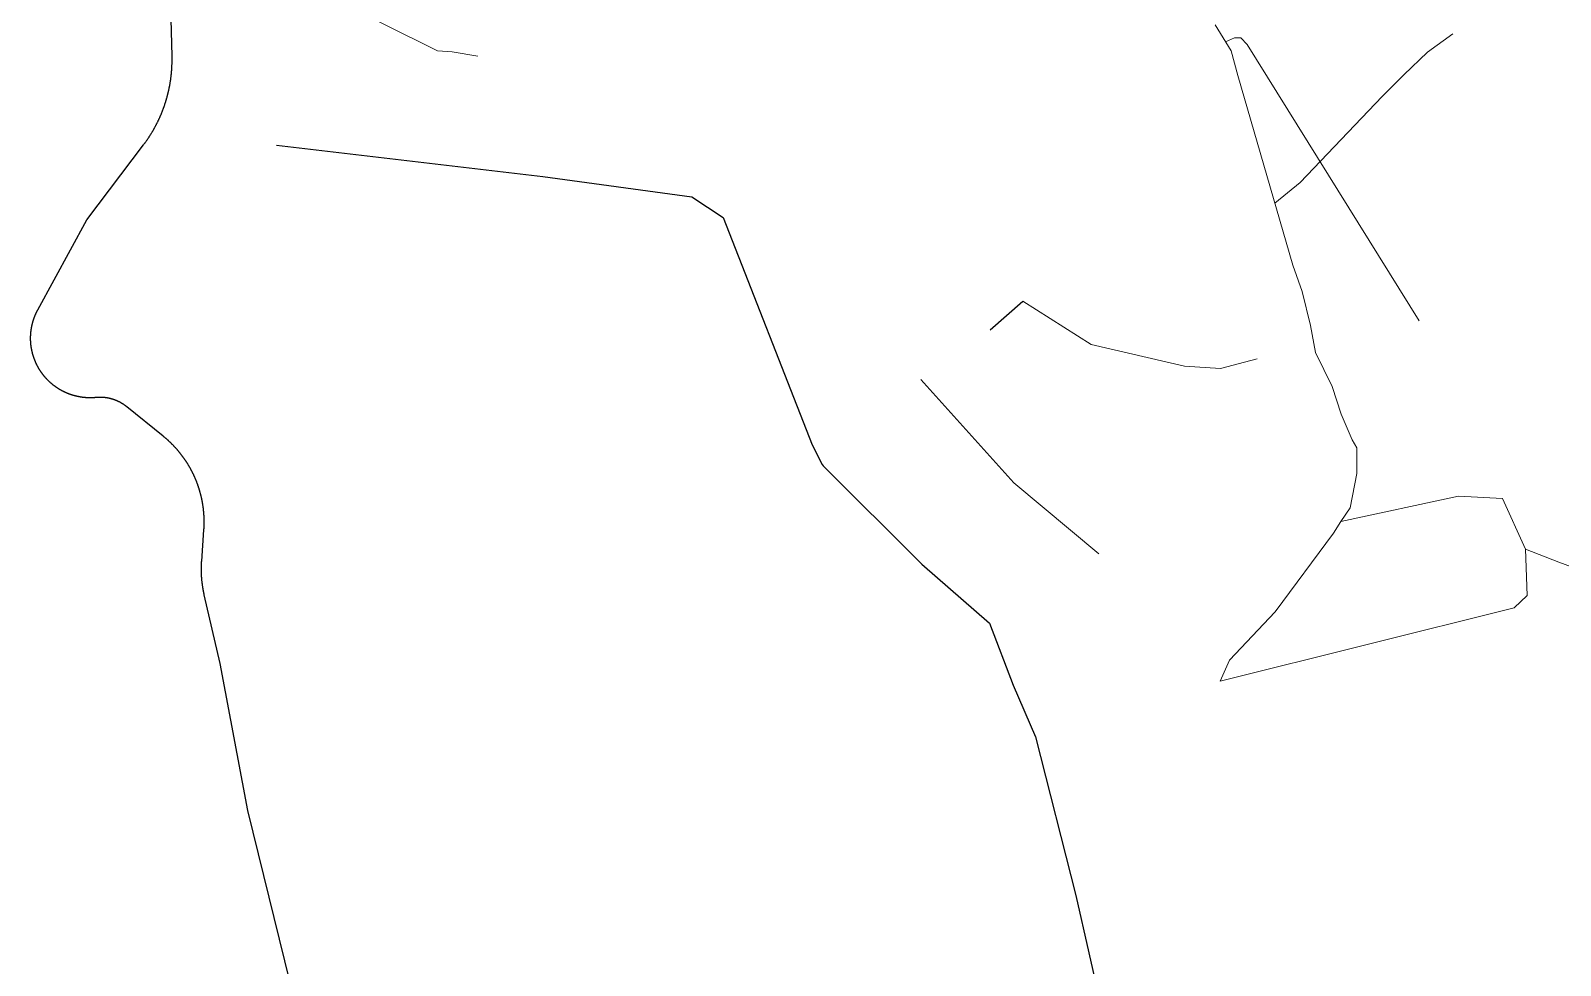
# Model space of a CAD drawing. Header units: millimetres. Extents: x 341818 to 347703, y 7370458 to 7377443.
# Drawn here: x 343905 to 344639, y 7376418 to 7376866 of the extents above; entities that cross this region are included whole.
import ezdxf

# ---------------------------------------------------------------- set-up
doc = ezdxf.new("R2010")
doc.units = ezdxf.units.MM
for name, color, linetype, lineweight in [('MCT - RUA BÉLEM', 7, 'Continuous', 18), ('MCT - RUA FELICINA', 7, 'Continuous', 18), ('MCT - RUA HIDORO CUSTODIO', 7, 'Continuous', 18), ('MCT - RUA NOVO HORIZONTE', 7, 'Continuous', 18), ('MCT - RUA QUINZE DE NOVEMBRO', 7, 'Continuous', 18), ('PASSAGEM LUIZ GONZAGA - 07_01_2021 - FERMOM_88', 7, 'Continuous', 18), ('RUA ALTO DA BELA VISTA - 21_01_2021 - MON09', 7, 'Continuous', 18), ('RUA NOGUEIRA - 21_01_2021 - MON05', 7, 'Continuous', 18), ('RUA PASTOR JOSÉ FERREIRA DE SOUZA - 08_01_2021 - FERMOM_194', 7, 'Continuous', 18), ('RUA SETE DE SETEMBRO - 08_01_2021 - FERMOM_192', 7, 'Continuous', 18)]:
    doc.layers.add(name, color=color, linetype=linetype, lineweight=lineweight)
for name, color, linetype in [('MONTANHÃO', 220, 'Continuous'), ('RUA 27 DE AGOSTO - 08_01_2021 - FERMOM_167', 7, 'Continuous'), ('RUA ANA MARIA - 08_01_2021 - FERMOM_168', 7, 'Continuous'), ('RUA DO OLEODUTO - 08_01_2021 - FERMOM_166', 7, 'Continuous'), ('SINALIZAÇÃO VERTICAL COL', 7, 'Continuous')]:
    doc.layers.add(name, color=color, linetype=linetype)

msp = doc.modelspace()

# ---------------------------------------------------------------- linework, layer by layer
at = {"layer": 'MCT - RUA BÉLEM', "linetype": 'ByBlock'}
msp.add_lwpolyline([(344380.76, 7376736.2), (344413.55, 7376715.35), (344458.23, 7376705.02), (344475.6, 7376703.85), (344493.16, 7376708.53)], dxfattribs=at)
at = {"layer": 'MCT - RUA FELICINA', "linetype": 'ByBlock'}
msp.add_lwpolyline([(344478, 7376860.64), (344482.34, 7376862.53), (344485.38, 7376862.53), (344488.42, 7376859.38), (344570.83, 7376726.76)], dxfattribs=at)
at = {"layer": 'MCT - RUA HIDORO CUSTODIO', "linetype": 'ByBlock'}
msp.add_lwpolyline([(344587.08, 7376864.34), (344574.91, 7376855.66), (344563.5, 7376844.75), (344553.07, 7376834.33), (344513.85, 7376793.17), (344501.62, 7376783.21)], dxfattribs=at)
at = {"layer": 'MCT - RUA NOVO HORIZONTE', "linetype": 'ByBlock'}
msp.add_lwpolyline([(344473.08, 7376868.79), (344480.64, 7376856.28), (344483.88, 7376844.41), (344510.26, 7376753.43), (344514.8, 7376740.82), (344518.69, 7376724.42), (344521.07, 7376711.47), (344529.08, 7376695.2), (344533.4, 7376682.04), (344538.81, 7376669.73), (344540.97, 7376665.85), (344540.96, 7376653.46), (344537.72, 7376637.06), (344533.38, 7376630.45)], dxfattribs=at)
at = {"layer": 'MCT - RUA QUINZE DE NOVEMBRO', "linetype": 'ByBlock'}
msp.add_lwpolyline([(344475.4, 7376553.8), (344616.49, 7376589), (344622.67, 7376594.99), (344621.95, 7376617.17)], dxfattribs=at)
at = {"layer": 'MONTANHÃO'}
msp.add_lwpolyline([(344031.82, 7376398.96), (344008.98, 7376491.83), (343995.61, 7376562.28), (343988.01, 7376595.37), (343987.96, 7376595.56), (343987.92, 7376595.76), (343987.87, 7376595.96), (343987.83, 7376596.16), (343987.79, 7376596.36), (343987.75, 7376596.55), (343987.71, 7376596.75), (343987.67, 7376596.95), (343987.63, 7376597.15), (343987.59, 7376597.35), (343987.55, 7376597.55), (343987.51, 7376597.75), (343987.48, 7376597.95), (343987.44, 7376598.15), (343987.41, 7376598.35), (343987.37, 7376598.55), (343987.34, 7376598.75), (343987.31, 7376598.95), (343987.28, 7376599.15), (343987.25, 7376599.35), (343987.22, 7376599.55), (343987.19, 7376599.75), (343987.16, 7376599.95), (343987.13, 7376600.15), (343987.1, 7376600.35), (343987.08, 7376600.55), (343987.05, 7376600.75), (343987.02, 7376600.95), (343987, 7376601.16), (343986.98, 7376601.36), (343986.95, 7376601.56), (343986.93, 7376601.76), (343986.91, 7376601.96), (343986.89, 7376602.16), (343986.87, 7376602.37), (343986.85, 7376602.57), (343986.83, 7376602.77), (343986.82, 7376602.97), (343986.8, 7376603.17), (343986.78, 7376603.38), (343986.77, 7376603.58), (343986.75, 7376603.78), (343986.74, 7376603.98), (343986.73, 7376604.18), (343986.71, 7376604.39), (343986.7, 7376604.59), (343986.69, 7376604.79), (343986.68, 7376604.99), (343986.67, 7376605.2), (343986.66, 7376605.4), (343986.66, 7376605.6), (343986.65, 7376605.8), (343986.64, 7376606.01), (343986.64, 7376606.21), (343986.63, 7376606.41), (343986.63, 7376606.62), (343986.63, 7376606.82), (343986.62, 7376607.02), (343986.62, 7376607.22), (343986.62, 7376607.43), (343986.62, 7376607.63), (343986.62, 7376607.83), (343986.62, 7376608.03), (343986.62, 7376608.24), (343986.63, 7376608.44), (343986.63, 7376608.64), (343986.64, 7376608.85), (343986.64, 7376609.05), (343986.65, 7376609.25), (343986.65, 7376609.45), (343986.66, 7376609.66), (343986.67, 7376609.86), (343986.68, 7376610.06), (343986.69, 7376610.26), (343986.7, 7376610.47), (343986.71, 7376610.67), (343986.72, 7376610.87), (343986.73, 7376611.07), (343986.75, 7376611.28), (343986.76, 7376611.48), (343987.84, 7376626.49), (343987.85, 7376626.69), (343987.86, 7376626.89), (343987.88, 7376627.09), (343987.89, 7376627.29), (343987.9, 7376627.49), (343987.91, 7376627.69), (343987.92, 7376627.89), (343987.93, 7376628.09), (343987.93, 7376628.29), (343987.94, 7376628.49), (343987.95, 7376628.69), (343987.95, 7376628.89), (343987.96, 7376629.09), (343987.96, 7376629.29), (343987.97, 7376629.49), (343987.97, 7376629.69), (343987.97, 7376629.9), (343987.97, 7376630.1), (343987.97, 7376630.3), (343987.97, 7376630.5), (343987.97, 7376630.7), (343987.97, 7376630.9), (343987.97, 7376631.1), (343987.96, 7376631.3), (343987.96, 7376631.5), (343987.95, 7376631.7), (343987.95, 7376631.9), (343987.94, 7376632.1), (343987.93, 7376632.3), (343987.92, 7376632.5), (343987.92, 7376632.7), (343987.91, 7376632.9), (343987.9, 7376633.1), (343987.88, 7376633.3), (343987.87, 7376633.5), (343987.86, 7376633.7), (343987.85, 7376633.9), (343987.83, 7376634.1), (343987.82, 7376634.3), (343987.8, 7376634.5), (343987.79, 7376634.7), (343987.77, 7376634.9), (343987.75, 7376635.1), (343987.73, 7376635.3), (343987.71, 7376635.5), (343987.69, 7376635.7), (343987.67, 7376635.89), (343987.65, 7376636.09), (343987.63, 7376636.29), (343987.6, 7376636.49), (343987.58, 7376636.69), (343987.56, 7376636.89), (343987.53, 7376637.09), (343987.5, 7376637.29), (343987.48, 7376637.49), (343987.45, 7376637.68), (343987.42, 7376637.88), (343987.39, 7376638.08), (343987.36, 7376638.28), (343987.33, 7376638.48), (343987.3, 7376638.67), (343987.27, 7376638.87), (343987.23, 7376639.07), (343987.2, 7376639.27), (343987.17, 7376639.46), (343987.13, 7376639.66), (343987.09, 7376639.86), (343987.06, 7376640.06), (343987.02, 7376640.25), (343986.98, 7376640.45), (343986.94, 7376640.65), (343986.9, 7376640.84), (343986.86, 7376641.04), (343986.82, 7376641.23), (343986.78, 7376641.43), (343986.74, 7376641.63), (343986.69, 7376641.82), (343986.65, 7376642.02), (343986.6, 7376642.21), (343986.56, 7376642.41), (343986.51, 7376642.6), (343986.46, 7376642.8), (343986.42, 7376642.99), (343986.37, 7376643.19), (343986.32, 7376643.38), (343986.27, 7376643.57), (343986.22, 7376643.77), (343986.17, 7376643.96), (343986.11, 7376644.16), (343986.06, 7376644.35), (343986.01, 7376644.54), (343985.95, 7376644.73), (343985.9, 7376644.93), (343985.84, 7376645.12), (343985.79, 7376645.31), (343985.73, 7376645.5), (343985.67, 7376645.69), (343985.61, 7376645.89), (343985.55, 7376646.08), (343985.49, 7376646.27), (343985.43, 7376646.46), (343985.37, 7376646.65), (343985.31, 7376646.84), (343985.24, 7376647.03), (343985.18, 7376647.22), (343985.11, 7376647.41), (343985.05, 7376647.6), (343984.98, 7376647.79), (343984.92, 7376647.98), (343984.85, 7376648.17), (343984.78, 7376648.35), (343984.71, 7376648.54), (343984.64, 7376648.73), (343984.57, 7376648.92), (343984.5, 7376649.11), (343984.43, 7376649.29), (343984.36, 7376649.48), (343984.28, 7376649.67), (343984.21, 7376649.85), (343984.13, 7376650.04), (343984.06, 7376650.22), (343983.98, 7376650.41), (343983.91, 7376650.59), (343983.83, 7376650.78), (343983.75, 7376650.96), (343983.67, 7376651.15), (343983.59, 7376651.33), (343983.51, 7376651.51), (343983.43, 7376651.7), (343983.35, 7376651.88), (343983.27, 7376652.06), (343983.18, 7376652.25), (343983.1, 7376652.43), (343983.02, 7376652.61), (343982.93, 7376652.79), (343982.84, 7376652.97), (343982.76, 7376653.15), (343982.67, 7376653.33), (343982.58, 7376653.51), (343982.49, 7376653.69), (343982.41, 7376653.87), (343982.32, 7376654.05), (343982.23, 7376654.23), (343982.13, 7376654.41), (343982.04, 7376654.59), (343981.95, 7376654.76), (343981.86, 7376654.94), (343981.76, 7376655.12), (343981.67, 7376655.3), (343981.57, 7376655.47), (343981.48, 7376655.65), (343981.38, 7376655.82), (343981.28, 7376656), (343981.19, 7376656.17), (343981.09, 7376656.35), (343980.99, 7376656.52), (343980.89, 7376656.7), (343980.79, 7376656.87), (343980.69, 7376657.04), (343980.58, 7376657.21), (343980.48, 7376657.39), (343980.38, 7376657.56), (343980.27, 7376657.73), (343980.17, 7376657.9), (343980.06, 7376658.07), (343979.96, 7376658.24), (343979.85, 7376658.41), (343979.75, 7376658.58), (343979.64, 7376658.75), (343979.53, 7376658.92), (343979.42, 7376659.09), (343979.31, 7376659.25), (343979.2, 7376659.42), (343979.09, 7376659.59), (343978.98, 7376659.75), (343978.87, 7376659.92), (343978.75, 7376660.09), (343978.64, 7376660.25), (343978.53, 7376660.42), (343978.41, 7376660.58), (343978.3, 7376660.74), (343978.18, 7376660.91), (343978.06, 7376661.07), (343977.95, 7376661.23), (343977.83, 7376661.39), (343977.71, 7376661.56), (343977.59, 7376661.72), (343977.47, 7376661.88), (343977.35, 7376662.04), (343977.23, 7376662.2), (343977.11, 7376662.36), (343976.99, 7376662.52), (343976.87, 7376662.68), (343976.74, 7376662.83), (343976.62, 7376662.99), (343976.49, 7376663.15), (343976.37, 7376663.3), (343976.24, 7376663.46), (343976.12, 7376663.62), (343975.99, 7376663.77), (343975.86, 7376663.93), (343975.74, 7376664.08), (343975.61, 7376664.23), (343975.48, 7376664.39), (343975.35, 7376664.54), (343975.22, 7376664.69), (343975.09, 7376664.84), (343974.96, 7376664.99), (343974.82, 7376665.15), (343974.69, 7376665.3), (343974.56, 7376665.45), (343974.42, 7376665.59), (343974.29, 7376665.74), (343974.16, 7376665.89), (343974.02, 7376666.04), (343973.88, 7376666.19), (343973.75, 7376666.33), (343973.61, 7376666.48), (343973.47, 7376666.63), (343973.33, 7376666.77), (343973.2, 7376666.91), (343973.06, 7376667.06), (343972.92, 7376667.2), (343972.78, 7376667.35), (343972.64, 7376667.49), (343972.49, 7376667.63), (343972.35, 7376667.77), (343972.21, 7376667.91), (343972.07, 7376668.05), (343971.92, 7376668.19), (343971.78, 7376668.33), (343971.63, 7376668.47), (343971.49, 7376668.61), (343971.34, 7376668.75), (343971.2, 7376668.88), (343971.05, 7376669.02), (343970.9, 7376669.15), (343970.76, 7376669.29), (343970.61, 7376669.43), (343970.46, 7376669.56), (343970.31, 7376669.69), (343970.16, 7376669.83), (343970.01, 7376669.96), (343969.86, 7376670.09), (343969.71, 7376670.22), (343969.56, 7376670.35), (343969.4, 7376670.48), (343969.25, 7376670.61), (343969.1, 7376670.74), (343968.94, 7376670.87), (343968.79, 7376671), (343968.64, 7376671.13), (343968.48, 7376671.25), (343968.32, 7376671.38), (343950.79, 7376685.53), (343950.69, 7376685.61), (343950.59, 7376685.69), (343950.5, 7376685.76), (343950.4, 7376685.84), (343950.3, 7376685.92), (343950.2, 7376685.99), (343950.1, 7376686.06), (343950, 7376686.14), (343949.9, 7376686.21), (343949.8, 7376686.28), (343949.7, 7376686.35), (343949.6, 7376686.42), (343949.49, 7376686.5), (343949.39, 7376686.56), (343949.29, 7376686.63), (343949.19, 7376686.7), (343949.08, 7376686.77), (343948.98, 7376686.84), (343948.87, 7376686.9), (343948.77, 7376686.97), (343948.66, 7376687.03), (343948.56, 7376687.1), (343948.45, 7376687.16), (343948.34, 7376687.23), (343948.24, 7376687.29), (343948.13, 7376687.35), (343948.02, 7376687.41), (343947.91, 7376687.47), (343947.8, 7376687.53), (343947.69, 7376687.59), (343947.59, 7376687.65), (343947.48, 7376687.71), (343947.37, 7376687.77), (343947.26, 7376687.82), (343947.14, 7376687.88), (343947.03, 7376687.93), (343946.92, 7376687.99), (343946.81, 7376688.04), (343946.7, 7376688.1), (343946.59, 7376688.15), (343946.47, 7376688.2), (343946.36, 7376688.25), (343946.25, 7376688.3), (343946.13, 7376688.35), (343946.02, 7376688.4), (343945.9, 7376688.45), (343945.79, 7376688.5), (343945.68, 7376688.54), (343945.56, 7376688.59), (343945.45, 7376688.64), (343945.33, 7376688.68), (343945.21, 7376688.72), (343945.1, 7376688.77), (343944.98, 7376688.81), (343944.86, 7376688.85), (343944.75, 7376688.89), (343944.63, 7376688.93), (343944.51, 7376688.97), (343944.39, 7376689.01), (343944.28, 7376689.05), (343944.16, 7376689.09), (343944.04, 7376689.13), (343943.92, 7376689.16), (343943.8, 7376689.2), (343943.68, 7376689.23), (343943.56, 7376689.27), (343943.44, 7376689.3), (343943.33, 7376689.33), (343943.21, 7376689.37), (343943.09, 7376689.4), (343942.96, 7376689.43), (343942.84, 7376689.46), (343942.72, 7376689.49), (343942.6, 7376689.51), (343942.48, 7376689.54), (343942.36, 7376689.57), (343942.24, 7376689.59), (343942.12, 7376689.62), (343942, 7376689.64), (343941.87, 7376689.67), (343941.75, 7376689.69), (343941.63, 7376689.71), (343941.51, 7376689.73), (343941.39, 7376689.75), (343941.26, 7376689.77), (343941.14, 7376689.79), (343941.02, 7376689.81), (343940.9, 7376689.83), (343940.77, 7376689.85), (343940.65, 7376689.86), (343940.53, 7376689.88), (343940.4, 7376689.89), (343940.28, 7376689.91), (343940.16, 7376689.92), (343940.03, 7376689.93), (343939.91, 7376689.94), (343939.79, 7376689.96), (343939.66, 7376689.97), (343939.54, 7376689.98), (343939.42, 7376689.98), (343939.29, 7376689.99), (343939.17, 7376690), (343939.04, 7376690.01), (343938.92, 7376690.01), (343938.8, 7376690.02), (343938.67, 7376690.02), (343938.55, 7376690.02), (343938.42, 7376690.03), (343938.3, 7376690.03), (343938.18, 7376690.03), (343938.05, 7376690.03), (343937.93, 7376690.03), (343937.8, 7376690.03), (343937.68, 7376690.03), (343937.56, 7376690.02), (343937.43, 7376690.02), (343937.31, 7376690.02), (343937.18, 7376690.01), (343937.06, 7376690), (343936.94, 7376690), (343936.81, 7376689.99), (343936.69, 7376689.98), (343936.56, 7376689.97), (343936.44, 7376689.96), (343936.32, 7376689.95), (343936.19, 7376689.94), (343936.07, 7376689.93), (343935.92, 7376689.92), (343935.78, 7376689.9), (343935.63, 7376689.89), (343935.48, 7376689.88), (343935.34, 7376689.87), (343935.19, 7376689.86), (343935.04, 7376689.85), (343934.9, 7376689.84), (343934.75, 7376689.83), (343934.6, 7376689.82), (343934.46, 7376689.82), (343934.31, 7376689.81), (343934.16, 7376689.81), (343934.01, 7376689.8), (343933.87, 7376689.8), (343933.72, 7376689.8), (343933.57, 7376689.8), (343933.43, 7376689.79), (343933.28, 7376689.79), (343933.13, 7376689.79), (343932.98, 7376689.79), (343932.84, 7376689.8), (343932.69, 7376689.8), (343932.54, 7376689.8), (343932.39, 7376689.81), (343932.25, 7376689.81), (343932.1, 7376689.82), (343931.95, 7376689.82), (343931.81, 7376689.83), (343931.66, 7376689.84), (343931.51, 7376689.85), (343931.37, 7376689.86), (343931.22, 7376689.87), (343931.07, 7376689.88), (343930.93, 7376689.89), (343930.78, 7376689.9), (343930.63, 7376689.92), (343930.49, 7376689.93), (343930.34, 7376689.94), (343930.19, 7376689.96), (343930.05, 7376689.98), (343929.9, 7376689.99), (343929.75, 7376690.01), (343929.61, 7376690.03), (343929.46, 7376690.05), (343929.32, 7376690.07), (343929.17, 7376690.09), (343929.02, 7376690.11), (343928.88, 7376690.13), (343928.73, 7376690.15), (343928.59, 7376690.18), (343928.44, 7376690.2), (343928.3, 7376690.23), (343928.15, 7376690.25), (343928.01, 7376690.28), (343927.86, 7376690.31), (343927.72, 7376690.34), (343927.58, 7376690.37), (343927.43, 7376690.4), (343927.29, 7376690.43), (343927.14, 7376690.46), (343927, 7376690.49), (343926.86, 7376690.52), (343926.71, 7376690.55), (343926.57, 7376690.59), (343926.43, 7376690.62), (343926.28, 7376690.66), (343926.14, 7376690.7), (343926, 7376690.73), (343925.86, 7376690.77), (343925.71, 7376690.81), (343925.57, 7376690.85), (343925.43, 7376690.89), (343925.29, 7376690.93), (343925.15, 7376690.97), (343925.01, 7376691.01), (343924.87, 7376691.06), (343924.73, 7376691.1), (343924.58, 7376691.14), (343924.44, 7376691.19), (343924.3, 7376691.23), (343924.16, 7376691.28), (343924.03, 7376691.33), (343923.89, 7376691.38), (343923.75, 7376691.42), (343923.61, 7376691.47), (343923.47, 7376691.52), (343923.33, 7376691.57), (343923.19, 7376691.63), (343923.06, 7376691.68), (343922.92, 7376691.73), (343922.78, 7376691.78), (343922.65, 7376691.84), (343922.51, 7376691.89), (343922.37, 7376691.95), (343922.24, 7376692.01), (343922.1, 7376692.06), (343921.97, 7376692.12), (343921.83, 7376692.18), (343921.7, 7376692.24), (343921.56, 7376692.3), (343921.43, 7376692.36), (343921.29, 7376692.42), (343921.16, 7376692.48), (343921.03, 7376692.55), (343920.89, 7376692.61), (343920.76, 7376692.67), (343920.63, 7376692.74), (343920.5, 7376692.8), (343920.37, 7376692.87), (343920.23, 7376692.94), (343920.1, 7376693), (343919.97, 7376693.07), (343919.84, 7376693.14), (343919.71, 7376693.21), (343919.58, 7376693.28), (343919.45, 7376693.35), (343919.33, 7376693.42), (343919.2, 7376693.49), (343919.07, 7376693.57), (343918.94, 7376693.64), (343918.81, 7376693.71), (343918.69, 7376693.79), (343918.56, 7376693.86), (343918.44, 7376693.94), (343918.31, 7376694.02), (343918.18, 7376694.09), (343918.06, 7376694.17), (343917.94, 7376694.25), (343917.81, 7376694.33), (343917.69, 7376694.41), (343917.56, 7376694.49), (343917.44, 7376694.57), (343917.32, 7376694.65), (343917.2, 7376694.74), (343917.08, 7376694.82), (343916.95, 7376694.9), (343916.83, 7376694.99), (343916.71, 7376695.07), (343916.59, 7376695.16), (343916.47, 7376695.24), (343916.36, 7376695.33), (343916.24, 7376695.42), (343916.12, 7376695.51), (343916, 7376695.59), (343915.88, 7376695.68), (343915.77, 7376695.77), (343915.65, 7376695.86), (343915.54, 7376695.95), (343915.42, 7376696.05), (343915.31, 7376696.14), (343915.19, 7376696.23), (343915.08, 7376696.32), (343914.96, 7376696.42), (343914.85, 7376696.51), (343914.74, 7376696.61), (343914.63, 7376696.7), (343914.52, 7376696.8), (343914.4, 7376696.9), (343914.29, 7376696.99), (343914.18, 7376697.09), (343914.08, 7376697.19), (343913.97, 7376697.29), (343913.86, 7376697.39), (343913.75, 7376697.49), (343913.64, 7376697.59), (343913.54, 7376697.69), (343913.43, 7376697.79), (343913.32, 7376697.9), (343913.22, 7376698), (343913.11, 7376698.1), (343913.01, 7376698.21), (343912.91, 7376698.31), (343912.8, 7376698.42), (343912.7, 7376698.52), (343912.6, 7376698.63), (343912.5, 7376698.73), (343912.4, 7376698.84), (343912.3, 7376698.95), (343912.2, 7376699.06), (343912.1, 7376699.17), (343912, 7376699.28), (343911.9, 7376699.39), (343911.8, 7376699.5), (343911.71, 7376699.61), (343911.61, 7376699.72), (343911.51, 7376699.83), (343911.42, 7376699.94), (343911.32, 7376700.05), (343911.23, 7376700.17), (343911.14, 7376700.28), (343911.04, 7376700.4), (343910.95, 7376700.51), (343910.86, 7376700.63), (343910.77, 7376700.74), (343910.68, 7376700.86), (343910.59, 7376700.97), (343910.5, 7376701.09), (343910.41, 7376701.21), (343910.32, 7376701.33), (343910.23, 7376701.44), (343910.15, 7376701.56), (343910.06, 7376701.68), (343909.97, 7376701.8), (343909.89, 7376701.92), (343909.81, 7376702.04), (343909.72, 7376702.16), (343909.64, 7376702.28), (343909.56, 7376702.41), (343909.47, 7376702.53), (343909.39, 7376702.65), (343909.31, 7376702.77), (343909.23, 7376702.9), (343909.15, 7376703.02), (343909.07, 7376703.15), (343909, 7376703.27), (343908.92, 7376703.4), (343908.84, 7376703.52), (343908.76, 7376703.65), (343908.69, 7376703.77), (343908.61, 7376703.9), (343908.54, 7376704.03), (343908.47, 7376704.16), (343908.39, 7376704.28), (343908.32, 7376704.41), (343908.25, 7376704.54), (343908.18, 7376704.67), (343908.11, 7376704.8), (343908.04, 7376704.93), (343907.97, 7376705.06), (343907.9, 7376705.19), (343907.83, 7376705.32), (343907.77, 7376705.45), (343907.7, 7376705.58), (343907.64, 7376705.71), (343907.57, 7376705.85), (343907.51, 7376705.98), (343907.44, 7376706.11), (343907.38, 7376706.24), (343907.32, 7376706.38), (343907.26, 7376706.51), (343907.2, 7376706.65), (343907.14, 7376706.78), (343907.08, 7376706.92), (343907.02, 7376707.05), (343906.96, 7376707.19), (343906.9, 7376707.32), (343906.85, 7376707.46), (343906.79, 7376707.59), (343906.73, 7376707.73), (343906.68, 7376707.87), (343906.63, 7376708), (343906.57, 7376708.14), (343906.52, 7376708.28), (343906.47, 7376708.42), (343906.42, 7376708.55), (343906.37, 7376708.69), (343906.32, 7376708.83), (343906.27, 7376708.97), (343906.22, 7376709.11), (343906.17, 7376709.25), (343906.13, 7376709.39), (343906.08, 7376709.53), (343906.04, 7376709.67), (343905.99, 7376709.81), (343905.95, 7376709.95), (343905.9, 7376710.09), (343905.86, 7376710.23), (343905.82, 7376710.37), (343905.78, 7376710.51), (343905.74, 7376710.66), (343905.7, 7376710.8), (343905.66, 7376710.94), (343905.62, 7376711.08), (343905.59, 7376711.22), (343905.55, 7376711.37), (343905.51, 7376711.51), (343905.48, 7376711.65), (343905.44, 7376711.8), (343905.41, 7376711.94), (343905.38, 7376712.08), (343905.35, 7376712.23), (343905.32, 7376712.37), (343905.28, 7376712.51), (343905.25, 7376712.66), (343905.23, 7376712.8), (343905.2, 7376712.95), (343905.17, 7376713.09), (343905.14, 7376713.24), (343905.12, 7376713.38), (343905.09, 7376713.53), (343905.07, 7376713.67), (343905.04, 7376713.82), (343905.02, 7376713.96), (343905, 7376714.11), (343904.98, 7376714.25), (343904.95, 7376714.4), (343904.93, 7376714.54), (343904.92, 7376714.69), (343904.9, 7376714.84), (343904.88, 7376714.98), (343904.86, 7376715.13), (343904.84, 7376715.27), (343904.83, 7376715.42), (343904.81, 7376715.57), (343904.8, 7376715.71), (343904.79, 7376715.86), (343904.77, 7376716.01), (343904.76, 7376716.15), (343904.75, 7376716.3), (343904.74, 7376716.45), (343904.73, 7376716.59), (343904.72, 7376716.74), (343904.71, 7376716.89), (343904.71, 7376717.04), (343904.7, 7376717.18), (343904.69, 7376717.33), (343904.69, 7376717.48), (343904.69, 7376717.62), (343904.68, 7376717.77), (343904.68, 7376717.92), (343904.68, 7376718.07), (343904.68, 7376718.21), (343904.68, 7376718.36), (343904.68, 7376718.51), (343904.68, 7376718.65), (343904.68, 7376718.8), (343904.68, 7376718.95), (343904.68, 7376719.1), (343904.69, 7376719.24), (343904.69, 7376719.39), (343904.7, 7376719.54), (343904.71, 7376719.68), (343904.71, 7376719.83), (343904.72, 7376719.98), (343904.73, 7376720.13), (343904.74, 7376720.27), (343904.75, 7376720.42), (343904.76, 7376720.57), (343904.77, 7376720.71), (343904.78, 7376720.86), (343904.8, 7376721.01), (343904.81, 7376721.15), (343904.82, 7376721.3), (343904.84, 7376721.45), (343904.86, 7376721.59), (343904.87, 7376721.74), (343904.89, 7376721.88), (343904.91, 7376722.03), (343904.93, 7376722.18), (343904.95, 7376722.32), (343904.97, 7376722.47), (343904.99, 7376722.61), (343905.01, 7376722.76), (343905.04, 7376722.9), (343905.06, 7376723.05), (343905.08, 7376723.19), (343905.11, 7376723.34), (343905.13, 7376723.48), (343905.16, 7376723.63), (343905.19, 7376723.77), (343905.22, 7376723.92), (343905.25, 7376724.06), (343905.28, 7376724.21), (343905.31, 7376724.35), (343905.34, 7376724.49), (343905.37, 7376724.64), (343905.4, 7376724.78), (343905.43, 7376724.93), (343905.47, 7376725.07), (343905.5, 7376725.21), (343905.54, 7376725.35), (343905.58, 7376725.5), (343905.61, 7376725.64), (343905.65, 7376725.78), (343905.69, 7376725.92), (343905.73, 7376726.07), (343905.77, 7376726.21), (343905.81, 7376726.35), (343905.85, 7376726.49), (343905.89, 7376726.63), (343905.93, 7376726.77), (343905.98, 7376726.91), (343906.02, 7376727.05), (343906.07, 7376727.19), (343906.11, 7376727.33), (343906.16, 7376727.47), (343906.21, 7376727.61), (343906.25, 7376727.75), (343906.3, 7376727.89), (343906.35, 7376728.03), (343906.4, 7376728.17), (343906.45, 7376728.31), (343906.5, 7376728.44), (343906.56, 7376728.58), (343906.61, 7376728.72), (343906.66, 7376728.86), (343906.72, 7376728.99), (343906.77, 7376729.13), (343906.83, 7376729.27), (343906.88, 7376729.4), (343906.94, 7376729.54), (343907, 7376729.67), (343907.06, 7376729.81), (343907.12, 7376729.94), (343907.18, 7376730.08), (343907.24, 7376730.21), (343907.3, 7376730.35), (343907.36, 7376730.48), (343907.42, 7376730.61), (343907.49, 7376730.74), (343907.55, 7376730.88), (343907.62, 7376731.01), (343907.68, 7376731.14), (343907.75, 7376731.27), (343907.81, 7376731.4), (343907.88, 7376731.54), (343907.95, 7376731.67), (343908.02, 7376731.8), (343908.09, 7376731.93), (343908.16, 7376732.06), (343931.63, 7376775.15), (343958.91, 7376811.23), (343959.04, 7376811.41), (343959.18, 7376811.59), (343959.31, 7376811.77), (343959.45, 7376811.95), (343959.58, 7376812.13), (343959.72, 7376812.32), (343959.85, 7376812.5), (343959.98, 7376812.68), (343960.11, 7376812.87), (343960.24, 7376813.05), (343960.37, 7376813.24), (343960.5, 7376813.42), (343960.63, 7376813.61), (343960.76, 7376813.8), (343960.88, 7376813.98), (343961.01, 7376814.17), (343961.14, 7376814.36), (343961.26, 7376814.54), (343961.39, 7376814.73), (343961.51, 7376814.92), (343961.64, 7376815.11), (343961.76, 7376815.3), (343961.88, 7376815.49), (343962, 7376815.68), (343962.12, 7376815.87), (343962.24, 7376816.06), (343962.36, 7376816.26), (343962.48, 7376816.45), (343962.6, 7376816.64), (343962.72, 7376816.83), (343962.84, 7376817.03), (343962.95, 7376817.22), (343963.07, 7376817.41), (343963.19, 7376817.61), (343963.3, 7376817.8), (343963.41, 7376818), (343963.53, 7376818.19), (343963.64, 7376818.39), (343963.75, 7376818.59), (343963.86, 7376818.78), (343963.97, 7376818.98), (343964.08, 7376819.18), (343964.19, 7376819.38), (343964.3, 7376819.57), (343964.41, 7376819.77), (343964.52, 7376819.97), (343964.62, 7376820.17), (343964.73, 7376820.37), (343964.84, 7376820.57), (343964.94, 7376820.77), (343965.04, 7376820.97), (343965.15, 7376821.17), (343965.25, 7376821.37), (343965.35, 7376821.58), (343965.45, 7376821.78), (343965.55, 7376821.98), (343965.65, 7376822.18), (343965.75, 7376822.39), (343965.85, 7376822.59), (343965.95, 7376822.79), (343966.05, 7376823), (343966.14, 7376823.2), (343966.24, 7376823.41), (343966.33, 7376823.61), (343966.43, 7376823.82), (343966.52, 7376824.02), (343966.62, 7376824.23), (343966.71, 7376824.43), (343966.8, 7376824.64), (343966.89, 7376824.85), (343966.98, 7376825.06), (343967.07, 7376825.26), (343967.16, 7376825.47), (343967.25, 7376825.68), (343967.34, 7376825.89), (343967.42, 7376826.1), (343967.51, 7376826.31), (343967.59, 7376826.51), (343967.68, 7376826.72), (343967.76, 7376826.93), (343967.85, 7376827.14), (343967.93, 7376827.35), (343968.01, 7376827.57), (343968.09, 7376827.78), (343968.17, 7376827.99), (343968.25, 7376828.2), (343968.33, 7376828.41), (343968.41, 7376828.62), (343968.49, 7376828.84), (343968.56, 7376829.05), (343968.64, 7376829.26), (343968.72, 7376829.47), (343968.79, 7376829.69), (343968.86, 7376829.9), (343968.94, 7376830.11), (343969.01, 7376830.33), (343969.08, 7376830.54), (343969.15, 7376830.76), (343969.22, 7376830.97), (343969.29, 7376831.19), (343969.36, 7376831.4), (343969.43, 7376831.62), (343969.5, 7376831.83), (343969.57, 7376832.05), (343969.63, 7376832.27), (343969.7, 7376832.48), (343969.76, 7376832.7), (343969.83, 7376832.92), (343969.89, 7376833.13), (343969.95, 7376833.35), (343970.01, 7376833.57), (343970.07, 7376833.79), (343970.13, 7376834), (343970.19, 7376834.22), (343970.25, 7376834.44), (343970.31, 7376834.66), (343970.37, 7376834.88), (343970.42, 7376835.1), (343970.48, 7376835.31), (343970.54, 7376835.53), (343970.59, 7376835.75), (343970.64, 7376835.97), (343970.7, 7376836.19), (343970.75, 7376836.41), (343970.8, 7376836.63), (343970.85, 7376836.85), (343970.9, 7376837.07), (343970.95, 7376837.29), (343971, 7376837.51), (343971.05, 7376837.74), (343971.09, 7376837.96), (343971.14, 7376838.18), (343971.19, 7376838.4), (343971.23, 7376838.62), (343971.27, 7376838.84), (343971.32, 7376839.06), (343971.36, 7376839.29), (343971.4, 7376839.51), (343971.44, 7376839.73), (343971.48, 7376839.95), (343971.52, 7376840.18), (343971.56, 7376840.4), (343971.6, 7376840.62), (343971.64, 7376840.84), (343971.67, 7376841.07), (343971.71, 7376841.29), (343971.75, 7376841.51), (343971.78, 7376841.74), (343971.81, 7376841.96), (343971.85, 7376842.18), (343971.88, 7376842.41), (343971.91, 7376842.63), (343971.94, 7376842.86), (343971.97, 7376843.08), (343972, 7376843.3), (343972.03, 7376843.53), (343972.06, 7376843.75), (343972.08, 7376843.98), (343972.11, 7376844.2), (343972.13, 7376844.43), (343972.16, 7376844.65), (343972.18, 7376844.88), (343972.21, 7376845.1), (343972.23, 7376845.33), (343972.25, 7376845.55), (343972.27, 7376845.78), (343972.29, 7376846), (343972.31, 7376846.23), (343972.33, 7376846.45), (343972.35, 7376846.68), (343972.36, 7376846.9), (343972.38, 7376847.13), (343972.39, 7376847.35), (343972.41, 7376847.58), (343972.42, 7376847.8), (343972.44, 7376848.03), (343972.45, 7376848.26), (343972.46, 7376848.48), (343972.47, 7376848.71), (343972.48, 7376848.93), (343972.49, 7376849.16), (343972.5, 7376849.39), (343972.51, 7376849.61), (343972.52, 7376849.84), (343972.52, 7376850.06), (343972.53, 7376850.29), (343972.53, 7376850.52), (343972.54, 7376850.74), (343972.54, 7376850.97), (343972.54, 7376851.19), (343972.55, 7376851.42), (343972.55, 7376851.65), (343972.55, 7376851.87), (343972.55, 7376852.1), (343972.55, 7376852.32), (343972.54, 7376852.55), (343972.54, 7376852.78), (343972.54, 7376853), (343972.53, 7376853.23), (343972.53, 7376853.45), (343972.52, 7376853.68), (343971.09, 7376907.15)], dxfattribs=at)
at = {"layer": 'PASSAGEM LUIZ GONZAGA - 07_01_2021 - FERMOM_88', "linetype": 'ByBlock'}
msp.add_lwpolyline([(344331.72, 7376698.64), (344376.41, 7376649), (344417.21, 7376614.92)], dxfattribs=at)
at = {"layer": 'RUA 27 DE AGOSTO - 08_01_2021 - FERMOM_167', "linetype": 'ByBlock'}
msp.add_lwpolyline([(344284.98, 7376657.24), (344332.32, 7376609.94), (344364.74, 7376581.77)], dxfattribs=at)
at = {"layer": 'RUA ALTO DA BELA VISTA - 21_01_2021 - MON09', "linetype": 'ByBlock'}
msp.add_lwpolyline([(344621.95, 7376617.17), (344637.88, 7376610.97), (344652.68, 7376605.47), (344689.66, 7376579.07), (344700.89, 7376572.59), (344763.76, 7376543.81), (344795.64, 7376531.18), (344807.6, 7376529.62), (344826.49, 7376529.79), (344844.51, 7376529.45), (344848.41, 7376528.15), (344852.31, 7376526.85), (344876.12, 7376505.31), (344899.89, 7376482.75), (344918.95, 7376466.99), (344946.7, 7376446.17), (344962.65, 7376432.5), (344976.02, 7376420.31), (344984.51, 7376408.54), (344989.02, 7376398.5), (344994.41, 7376372.98), (344998.4, 7376355.98), (345003.94, 7376340.05), (345010.61, 7376326.27)], dxfattribs=at)
at = {"layer": 'RUA ANA MARIA - 08_01_2021 - FERMOM_168', "linetype": 'ByBlock'}
msp.add_lwpolyline([(344022.63, 7376811.04), (344150.43, 7376796.01), (344221.85, 7376786.15), (344236.89, 7376776.29), (344279.69, 7376667.22), (344284.39, 7376657.83), (344284.98, 7376657.24)], dxfattribs=at)
at = {"layer": 'RUA DO OLEODUTO - 08_01_2021 - FERMOM_166', "linetype": 'ByBlock'}
msp.add_lwpolyline([(344364.74, 7376581.77), (344376.08, 7376552.03), (344386.88, 7376527.15), (344406.15, 7376451.08), (344431.1, 7376341.04), (344439.55, 7376314.27), (344450.36, 7376252.3), (344443.31, 7376228.6), (344272.27, 7375933.61), (344236.09, 7375883.38)], dxfattribs=at)
at = {"layer": 'RUA NOGUEIRA - 21_01_2021 - MON05', "linetype": 'ByBlock'}
msp.add_lwpolyline([(344032.91, 7376949.98), (344044.47, 7376886.42), (344047.8, 7376882.32), (344099.88, 7376856.29), (344106.93, 7376855.71), (344119.26, 7376853.75)], dxfattribs=at)
at = {"layer": 'RUA PASTOR JOSÉ FERREIRA DE SOUZA - 08_01_2021 - FERMOM_194', "linetype": 'ByBlock'}
msp.add_lwpolyline([(344533.38, 7376630.45), (344589.83, 7376642.65), (344610.85, 7376641.54), (344621.95, 7376617.17)], dxfattribs=at)
at = {"layer": 'RUA SETE DE SETEMBRO - 08_01_2021 - FERMOM_192', "linetype": 'ByBlock'}
msp.add_lwpolyline([(344533.38, 7376630.45), (344529.72, 7376624.89), (344501.85, 7376587.12), (344479.81, 7376564.03), (344475.4, 7376553.8)], dxfattribs=at)
at = {"layer": 'SINALIZAÇÃO VERTICAL COL', "color": 203, "linetype": 'Continuous'}
msp.add_lwpolyline([(344365.01, 7376722.36), (344380.76, 7376736.2), (344380.76, 7376736.2)], dxfattribs=at)

doc.saveas('drawing.dxf')
